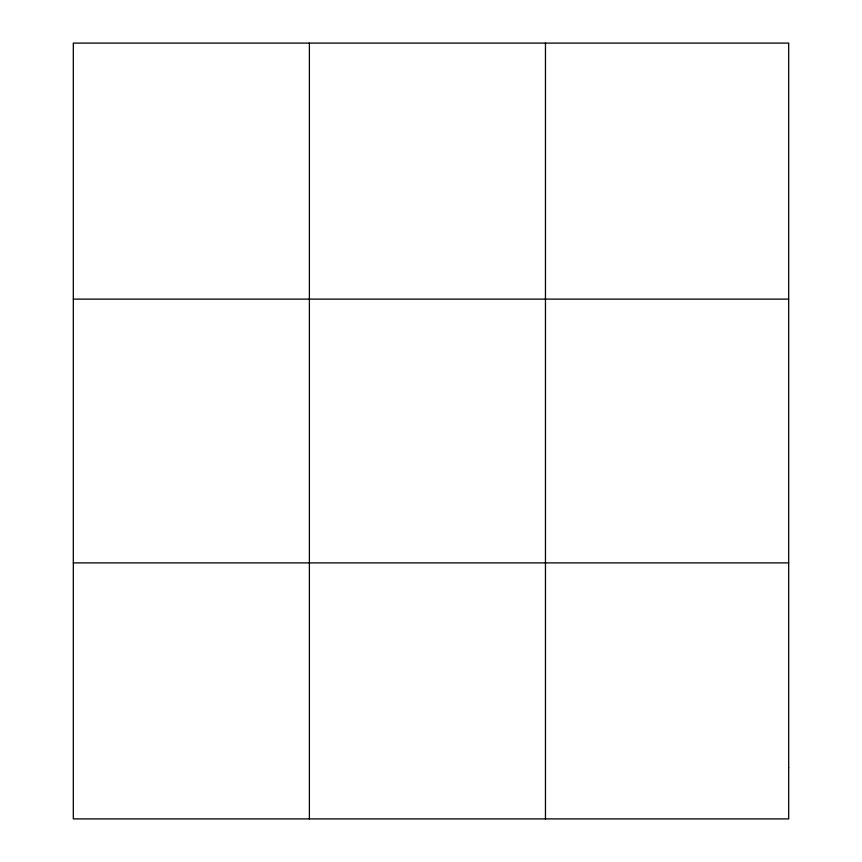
<?xml version="1.0" encoding="UTF-8"?>
<svg xmlns="http://www.w3.org/2000/svg" width="862" height="862" viewBox="0 0 862 862"><rect width="100%" height="100%" fill="white"/><g stroke="black" fill="none" stroke-linecap="round" stroke-linejoin="round"><path stroke-width="1.29" d="M309.383 43.1L309.383 818.9M545.463 43.1L545.463 818.9M73.313 299.114L788.687 299.114M73.313 562.886L788.687 562.886M788.687 767.697L788.687 818.9L73.313 818.9L73.313 43.1L788.687 43.1L788.687 767.697"/></g></svg>
